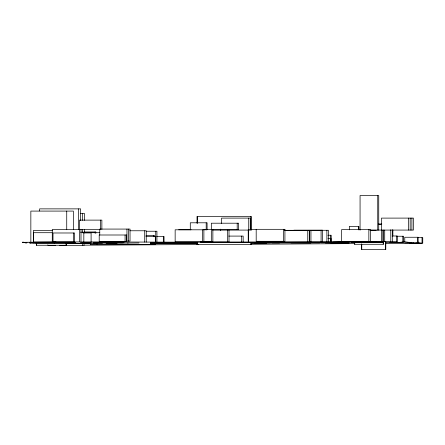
<?xml version="1.0" encoding="UTF-8"?>
<svg xmlns="http://www.w3.org/2000/svg" width="445" height="445" viewBox="0 0 445 445"><rect width="100%" height="100%" fill="white"/><g stroke="black" fill="none" stroke-linecap="round" stroke-linejoin="round"><path stroke-width="0.67" d="M415.964 243.159L416.342 242.931M35.533 243.142L32.496 243.187M27.184 242.753L26.044 243.081L23.006 242.047L22.25 242.347C87.988 241.312 153.714 242.564 219.452 241.985C277.891 242.141 336.309 241.157 394.743 241.496L398.531 242.542L404.594 241.757L411.797 242.742M188.146 242.898L177.188 243.265L188.524 242.959L165.857 243.176L190.421 243.176M412.932 242.759L413.31 242.748M187.768 242.942L150.488 243.254M346.405 242.375L324.494 242.608M186.627 242.937L154.521 243.059M185.871 242.942L150.95 243.142M187.389 243.07L176.81 243.243L177.572 243.293M185.326 243.198L179.847 243.282L189.097 243.192M198.453 244.528L84.116 245.167M84.617 243.304L95.191 243.17M176.431 243.231L188.903 243.065L166.992 243.231M184.569 243.187L156.039 243.259M197.597 242.998L180.759 243.092M55.358 245.423L48.817 245.573L47.676 244.945M333.177 242.297L343.751 242.158M334.312 242.492L345.27 242.347M182.439 243.17L197.502 242.998M335.074 242.475L347.923 242.369M80.445 242.775L91.397 242.659M178.328 243.215L181.065 243.187M344.135 242.186L332.799 242.275L343.373 242.191M127.682 243.076L139.012 242.976M338.484 242.341L343.279 242.303M336.587 242.503L347.167 242.408L321.501 242.681L343.412 242.725L321.88 242.464L332.459 242.742M31.356 243.209L30.221 243.354L29.081 242.62M337.727 242.397L349.058 242.308M251.169 244.255L354.554 243.599M128.06 243.07L106.149 243.142L117.102 243.126M247.431 242.67L269.342 242.57M270.521 242.903L255.769 243.009L266.727 242.964M124.099 242.748L96.71 242.864M120.322 242.759L122.965 242.748M89.295 243.192L84.667 243.209L90.83 243.209M155.188 243.209L159.983 243.192M321.123 242.709L343.034 242.659M190.043 243.209L197.574 243.192M385.364 243.487L421.649 243.27L421.27 243.148M80.256 213.394L84.394 213.394L84.394 220.347M378.417 224.019L381.816 224.019M378.539 224.258L381.443 224.258M99.98 229.464L52.276 229.464L52.276 241.44M184.141 229.559L190.938 229.559M203.849 229.559L238.665 229.559L238.665 223.206L211.325 223.206L211.325 241.535M249.717 229.642L256.698 229.642M178.706 229.754L190.938 229.754M212.515 230.126L250.274 230.076L250.274 218.1L221.543 218.1L221.543 223.423M369.762 230.076L413.444 230.076L413.444 218.1L381.448 218.111L381.448 241.401M293.895 230.182L322.625 230.182L322.625 242.158M284.249 230.315L328.421 230.282L328.421 241.596M370.056 230.26L376.359 230.26M52.51 230.377L33.481 230.377L33.481 241.691M284.633 230.454L309.286 230.454L309.286 241.763M129.756 230.771L146.255 230.771L146.255 242.08M146.166 231.239L156.935 231.239L156.935 241.724M84.461 231.973L95.825 231.973L95.825 233.208M80.445 232.184L83.827 232.184L83.827 241.741M52.121 232.707L33.653 232.707L33.653 242.052L56.059 242.052M83.899 232.696L99.752 232.696M83.476 232.919L91.097 232.919L91.097 241.707M327.882 235.244L331.214 235.244L331.214 240.812M145.993 235.377L154.382 235.377L154.382 236.757M392.095 235.995L397.09 235.995L397.09 241.713M228.763 236.089L243.165 236.089L243.165 241.802M396.679 236.239L403.537 236.239L403.537 241.958M145.893 236.401L155.611 236.401L155.611 241.93M156.673 236.484L164.044 236.484L164.044 242.058M418.039 237.669L422.75 237.669L422.75 243.237L409.389 243.237M327.954 238.336L330.924 238.336L330.924 241.696M203.849 241.535L212.871 241.535L212.871 229.559M275.544 241.618L277.09 241.618M276.74 241.646L280.878 241.646M74.56 241.969L53.011 241.969L53.011 232.985L74.56 232.985L74.56 241.273M354.259 242.063L382.989 242.063M200.278 242.102L229.008 242.102L229.008 230.126M347.628 242.236L376.359 242.236M33.481 242.353L61.694 242.353M296.704 242.369L330.924 242.369M351.144 242.358L383.384 242.314L383.384 244.288L354.565 244.288L354.565 242.314M385.426 242.347L397.09 242.347M74.404 242.425L75.75 242.425M82.781 242.38L86.942 242.38M201.935 242.458L243.165 242.442M265.376 242.419L278.32 242.419M280.556 242.43L309.286 242.43M204.172 242.481L222.767 242.481M275.377 242.475L289.044 242.475M319.438 242.531L326.463 242.531M202.136 242.586L222.8 242.625M389.87 242.592L403.537 242.592M202.564 242.653L254.151 242.653M93.444 242.809L97.527 242.809M290.969 242.837L319.699 242.837M404.772 242.831L418.133 242.831L418.133 237.257L404.772 237.257L404.772 242.208M30.844 242.848L73.358 242.848M263.957 242.892L279.538 242.892M93.044 242.953L106.16 242.953M271.65 242.937L310.827 242.937M92.905 243.087L102.489 243.087M251.141 243.187L256.637 243.187M65.771 243.287L84.394 243.287M36.145 243.332L72.897 243.393L72.897 243.02M65.771 243.393L83.983 243.393L83.983 245.54L59.686 245.54M97.449 244.377L90.602 244.377L90.602 243.142M331.697 242.709L342.277 242.731L331.319 242.647M251.347 242.959L259.563 242.97M180.692 243.092L189.281 243.104M79.733 243.304L91.069 243.343M332.076 242.686L342.656 242.725M330.563 242.697L341.515 242.731L330.941 242.664M253.116 242.503L264.074 242.536M347.206 243.026L325.295 242.914M179.613 243.192L180.982 243.198M83.816 243.521L89.979 243.532M332.838 242.725L343.79 242.781M254.295 242.859L265.253 242.914M80.489 243.315L90.763 243.365M328.288 242.314L338.862 242.392L327.909 242.303M252.36 242.531L263.696 242.575M254.679 242.837L265.632 242.903M163.721 243.192L168.51 243.226L165.868 243.192M328.666 242.375L340.38 242.608L329.806 242.397M344.931 242.809L322.258 242.386M255.057 242.748L266.01 242.875M150.644 243.115L164.339 243.115L150.46 243.009M150.655 243.243L155.283 243.293M180.753 243.198L182.122 243.215L181.744 243.181M150.36 243.126L153.002 243.159M330.184 242.497L340.759 242.647M167.593 243.187L169.651 243.22M322.642 242.392L341.137 242.675M333.594 242.57L337.705 242.642M323.776 242.447L337.544 242.709M338.912 242.742L346.444 242.92M323.02 242.43L334.351 242.675M337.388 242.759L348.34 243.037M339.062 242.748L347.962 242.987M337.766 242.764L349.097 243.053M338.99 242.748L347.584 242.987M420.514 243.065L419.374 242.909L418.239 242.052M35.912 243.231L36.674 243.354M422.032 237.669L422.032 243.237M417.416 237.257L417.416 242.831M411.903 218.1L411.903 230.076M410.173 218.111L410.173 230.087M408.632 218.111L408.632 230.087M402.803 236.239L402.803 241.958M396.901 235.995L396.901 241.713M392.874 230.004L392.874 235.995M392.318 229.787L392.318 241.529M390.777 229.787L390.777 241.529M385.793 241.969L385.793 249.461L361.624 249.461L361.624 244.01M385.654 241.969L385.654 249.461M384.714 230.076L384.714 241.39M383.173 230.076L383.173 241.39M383.223 242.314L383.223 244.288M382.989 230.087L382.989 241.401M378.74 230.187L378.74 195.539L360.066 195.539L360.066 230.187M377.738 195.539L377.738 230.187M370.385 241.552L370.385 229.576L341.654 229.576L341.654 241.552L368.844 241.552L368.844 229.576M361.763 244.01L361.763 249.461M358.898 229.843L358.898 226.388L349.331 226.388L349.331 229.843M358.386 226.388L358.386 229.843M354.737 242.314L354.737 244.288M330.73 238.336L330.73 241.696M330.496 235.244L330.496 238.959M326.875 230.282L326.875 241.596M321.084 230.182L321.084 242.158M310.944 230.315L310.944 241.629M309.397 230.315L309.397 241.629M307.74 230.454L307.74 241.763M283.382 229.32L283.382 241.296M251.208 230.182L251.208 216.42L197.024 216.42L197.024 223.301M251.208 242.575L251.208 244.639L197.024 244.639L197.024 242.575M250.902 216.42L250.902 230.182M250.902 242.575L250.902 244.639M248.733 218.1L248.733 230.076M248.36 229.642L248.36 241.618M248.221 229.826L248.221 241.335M241.702 236.089L241.702 241.802M237.196 223.206L237.196 229.559M227.467 230.126L227.467 242.102M220.492 229.147L220.492 230.504M206.191 222.795L206.191 229.804M203.882 229.804L203.882 241.78L175.152 241.78L175.152 229.804L207.092 229.804L207.092 222.795L190.288 222.795L190.288 229.804M202.336 229.804L202.336 241.78M197.346 216.42L197.346 223.301M197.346 242.575L197.346 244.639M163.326 236.484L163.326 242.058M155.75 231.239L155.75 241.724M155.611 243.315L155.611 244.694L97.144 244.694L97.144 242.748M155.522 236.401L155.522 241.93M155.522 243.315L155.522 244.694M153.492 235.377L153.492 236.757M150.694 242.748L150.694 244.694M150.388 242.748L150.388 244.694M144.708 230.771L144.708 242.08M128.488 229.075L128.488 241.051M126.947 229.075L126.947 241.051L130.035 241.051L130.035 229.075L99.758 229.075L99.758 235.066M125.078 234.999L125.078 241.351M106.055 242.625L106.055 242.953M101.872 229.464L101.872 220.119L79.46 220.119L79.46 241.44M100.665 220.119L100.665 229.464M95.108 231.973L95.108 233.208M90.691 243.142L90.691 244.377M84.394 229.386L84.394 232.857M82.675 243.393L82.675 245.54M82.436 213.394L82.436 220.347M82.436 229.386L82.436 232.857M81.001 229.464L81.001 241.44M80.628 220.642L80.628 208.872L39.616 208.872L39.616 210.947M78.426 208.872L78.426 229.642M73.403 232.985L73.403 241.969M73.358 229.731L73.358 211.086L30.844 211.086L30.844 242.158M72.791 243.02L72.791 243.393M66.733 211.086L66.733 229.731M66.261 243.315L66.261 245.267L36.329 245.267L36.329 243.315M66.094 243.315L66.094 245.267M54.412 243.02L54.412 243.393M54.301 243.02L54.301 243.393M36.507 243.315L36.507 245.267M284.922 229.32L256.192 229.32L256.192 241.296L284.922 241.296L284.922 229.32M126.547 234.999L99.207 234.999L99.207 241.351L126.547 241.351L126.547 234.999"/></g></svg>
